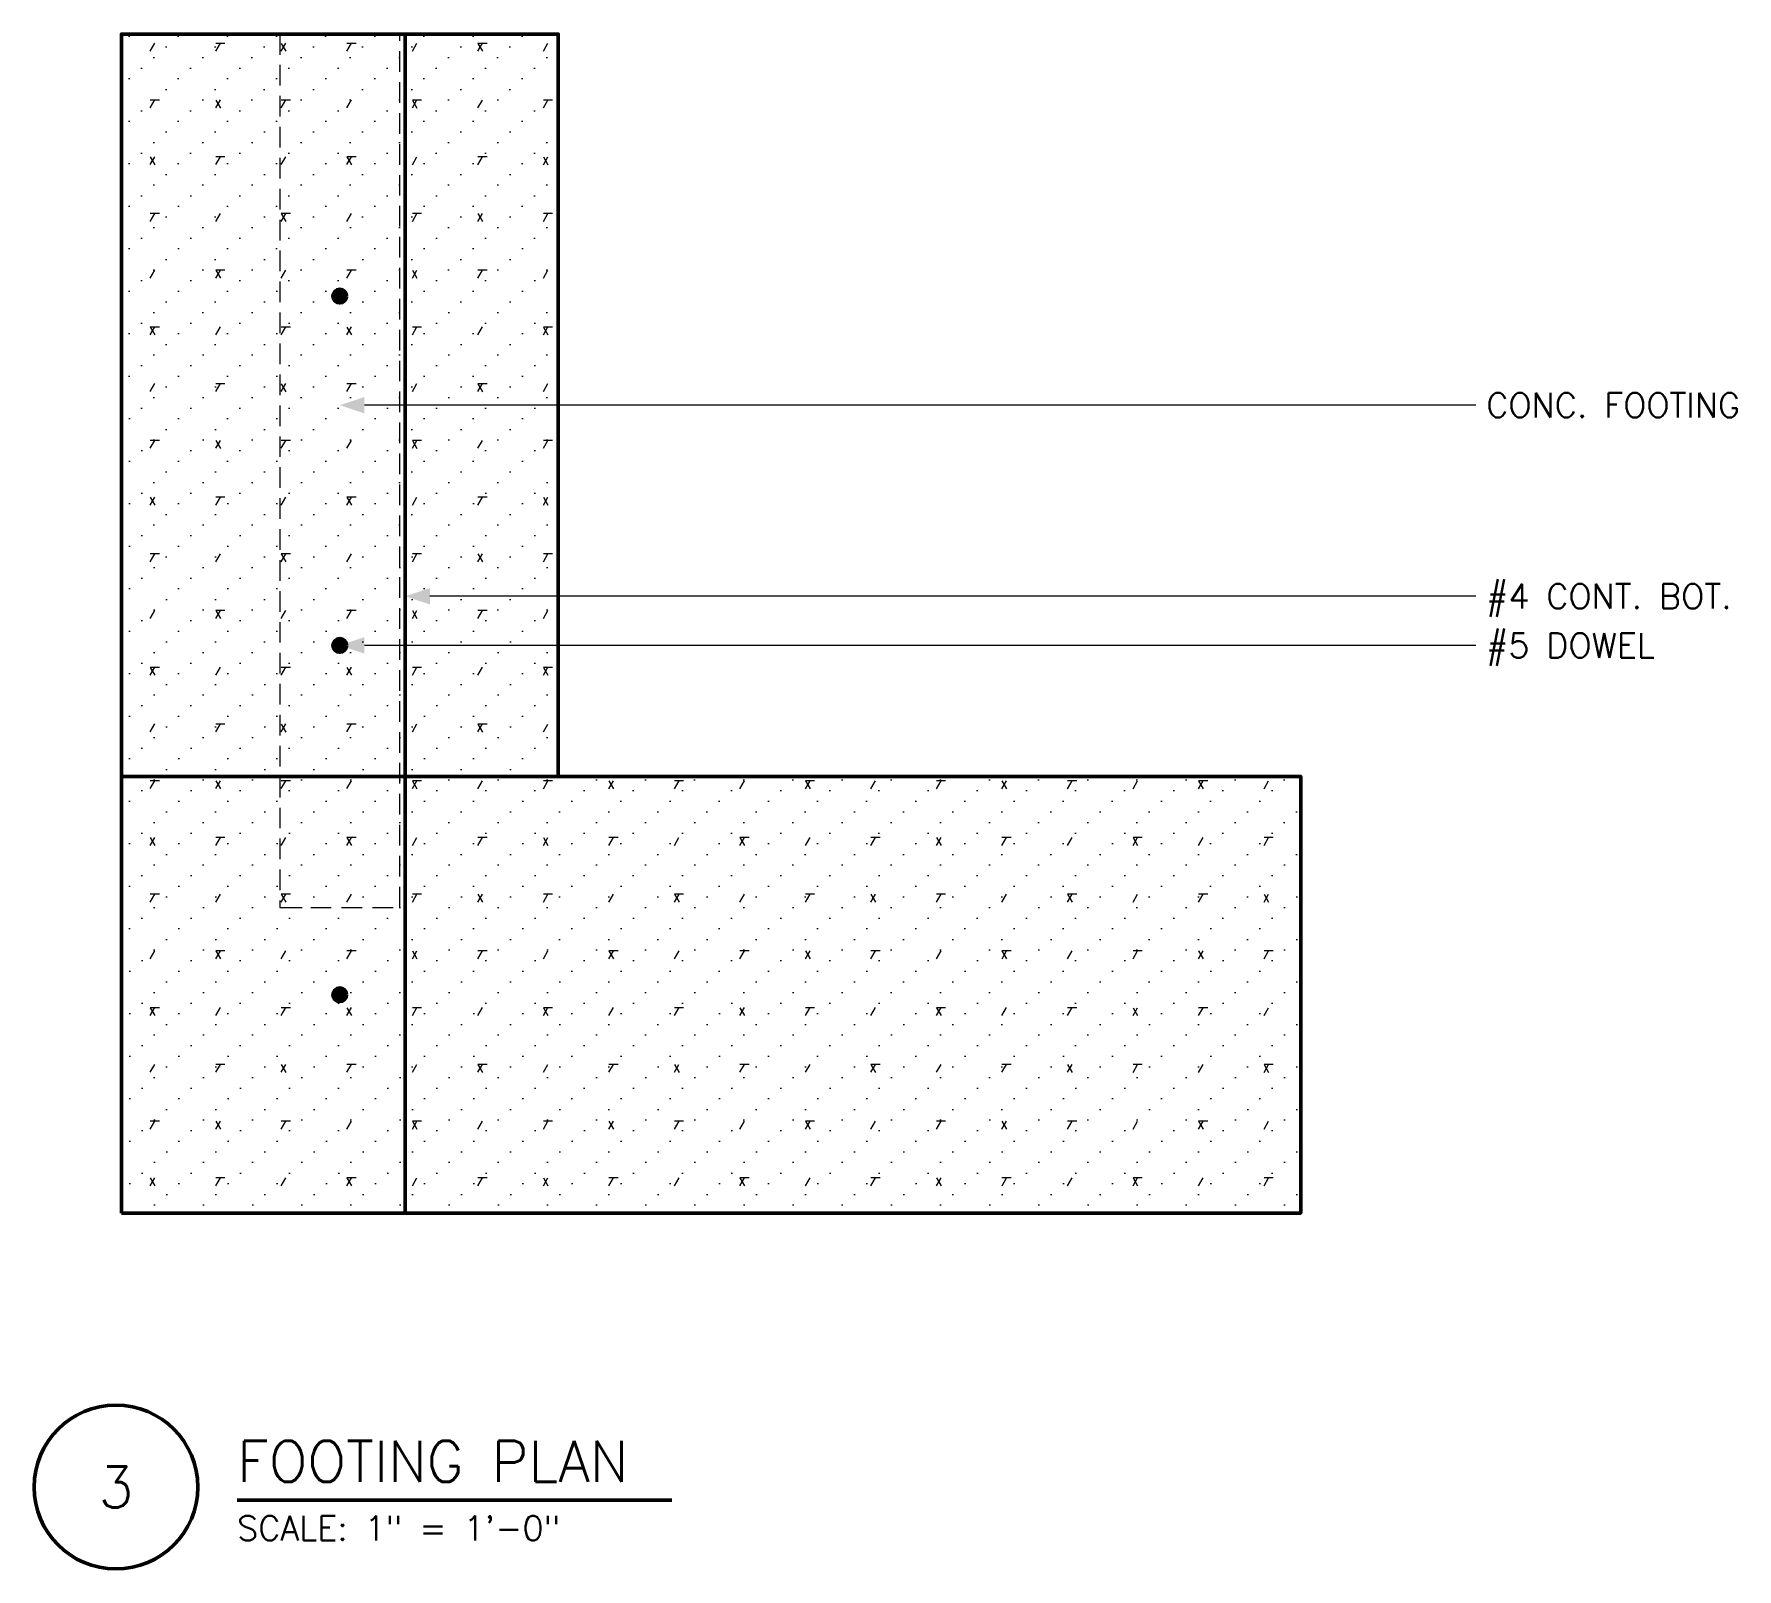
# Model space of a CAD drawing. Header units: inches. Extents: x -10 to 68, y -30.3 to 40.
import ezdxf
from ezdxf.enums import TextEntityAlignment as Align

# ---------------------------------------------------------------- set-up
doc = ezdxf.new("R2010")
doc.units = ezdxf.units.IN
doc.header["$MEASUREMENT"] = 0
doc.linetypes.add('DASHED', pattern=[1.417323, 0.944882, -0.472441])
for name, color, linetype, lineweight in [('S-ANNO-NOTE', 7, 'CONTINUOUS', 18), ('S-ANNO-TTLB', 7, 'CONTINUOUS', 50), ('S-DETL-CUT', 7, 'CONTINUOUS', 50), ('S-DETL-HIDN', 7, 'DASHED', 18), ('S-DETL-PATT', 7, 'CONTINUOUS', 9), ('S-DETL-REBR', 7, 'CONTINUOUS', 50)]:
    doc.layers.add(name, color=color, linetype=linetype, lineweight=lineweight)
doc.styles.add('KERF', font='romans.shx')
pattern_1 = [(0, (0, 0), (1.1244, 0.9732), [0, -2.25]), (0, (0.564, 0.48), (1.1244, 0.9732), [0, -2.25]), (60, (1.32, 0.24), (3, 2.598), [0.42, -5.58]), (180, (1.74, 0.6), (3, 2.598), [0.42, -5.58]), (300, (1.32, 0.6), (3, 2.598), [0.42, -5.58])]

msp = doc.modelspace()

# ---------------------------------------------------------------- hatches: boundary and pattern name
at = {"layer": 'S-ANNO-NOTE', "lineweight": 50}
for points in [[(4, 23), (5.125, 22.625), (5.125, 23.375)], [(7, 14.25), (8.125, 13.875), (8.125, 14.625)], [(4, 12), (5.125, 11.625), (5.125, 12.375)]]:
    msp.add_hatch(color=256, dxfattribs=at).paths.add_polyline_path(points)
at = {"layer": 'S-DETL-PATT', "lineweight": 9}
h = msp.add_hatch(dxfattribs=at)
h.set_pattern_fill('KERF-CONC', color=256, style=0)
h.set_pattern_definition(pattern_1)
h.paths.add_polyline_path([(-6, 6), (14, 6), (14, 40), (-6, 40)])
h.paths.add_polyline_path([(4.293654, 12.106881), (4.3125, 12), (4.293654, 11.893119), (4.239389, 11.799129), (4.15625, 11.729367), (4.054265, 11.692248), (3.945735, 11.692248), (3.84375, 11.729367), (3.760611, 11.799129), (3.706346, 11.893119), (3.6875, 12), (3.706346, 12.106881), (3.760611, 12.200871), (3.84375, 12.270633), (3.945735, 12.307752), (4.054265, 12.307752), (4.15625, 12.270633), (4.239389, 12.200871)], flags=0)
h.paths.add_polyline_path([(4.293654, 28.106881), (4.3125, 28), (4.293654, 27.893119), (4.239389, 27.799129), (4.15625, 27.729367), (4.054265, 27.692248), (3.945735, 27.692248), (3.84375, 27.729367), (3.760611, 27.799129), (3.706346, 27.893119), (3.6875, 28), (3.706346, 28.106881), (3.760611, 28.200871), (3.84375, 28.270633), (3.945735, 28.307752), (4.054265, 28.307752), (4.15625, 28.270633), (4.239389, 28.200871)], flags=0)
h = msp.add_hatch(dxfattribs=at)
h.set_pattern_fill('KERF-CONC', color=256, style=0)
h.set_pattern_definition(pattern_1)
h.paths.add_polyline_path([(-6, -14), (48, -14), (48, 6), (-6, 6)])
h.paths.add_polyline_path([(4.293654, -3.893119), (4.3125, -4), (4.293654, -4.106881), (4.239389, -4.200871), (4.15625, -4.270633), (4.054265, -4.307752), (3.945735, -4.307752), (3.84375, -4.270633), (3.760611, -4.200871), (3.706346, -4.106881), (3.6875, -4), (3.706346, -3.893119), (3.760611, -3.799129), (3.84375, -3.729367), (3.945735, -3.692248), (4.054265, -3.692248), (4.15625, -3.729367), (4.239389, -3.799129)], flags=0)
at = {"layer": 'S-DETL-REBR', "lineweight": 50}
for points in [[(4.3125, 28, 1), (3.6875, 28, 1)], [(4.3125, 12, 1), (3.6875, 12, 1)], [(4.3125, -4, 1), (3.6875, -4, 1)]]:
    msp.add_hatch(color=256, dxfattribs=at).paths.add_polyline_path(points)

# ---------------------------------------------------------------- linework, layer by layer
at = {"layer": 'S-ANNO-NOTE', "lineweight": 18}
for points in [[(56.02, 23), (54.52, 23), (5.125, 23)], [(56.02, 14.25), (54.52, 14.25), (8.125, 14.25)], [(56.02, 12), (54.52, 12), (5.125, 12)]]:
    msp.add_lwpolyline(points, dxfattribs=at)
at = {"layer": 'S-ANNO-TTLB', "lineweight": 50}
msp.add_lwpolyline([(-10, -26.55, 1), (-2.5, -26.55, 1)], format="xyb", close=True, dxfattribs=at)
msp.add_lwpolyline([(-0.7, -27.15), (19.210714, -27.15)], dxfattribs=at)
at = {"layer": 'S-DETL-CUT', "lineweight": 50}
msp.add_lwpolyline([(14, 6), (14, 40), (-6, 40), (-6, 6)], dxfattribs=at)
msp.add_lwpolyline([(-6, -14), (48, -14), (48, 6), (-6, 6)], close=True, dxfattribs=at)
at = {"layer": 'S-DETL-HIDN', "linetype": 'DASHED', "lineweight": 18}
msp.add_lwpolyline([(1.25, 0), (6.75, 0), (6.75, 40), (1.25, 40)], close=True, dxfattribs=at)
at = {"layer": 'S-DETL-REBR', "lineweight": 50}
msp.add_lwpolyline([(7, 40), (7, -14)], dxfattribs=at)
for points in [[(4.3125, 28, 1), (3.6875, 28, 1)], [(4.3125, 12, 1), (3.6875, 12, 1)], [(4.3125, -4, 1), (3.6875, -4, 1)]]:
    msp.add_lwpolyline(points, format="xyb", close=True, dxfattribs=at)

# ---------------------------------------------------------------- texts
at = {"layer": 'S-ANNO-NOTE', "lineweight": 18, "style": 'KERF'}
for s, p in [('CONC. FOOTING', (56.5, 22.4375)), ('#4 CONT. BOT.', (56.5, 13.6875)), ('#5 DOWEL', (56.5, 11.4375))]:
    msp.add_text(s, height=1.125, dxfattribs=at).set_placement(p)
at = {"layer": 'S-ANNO-TTLB', "lineweight": 50, "style": 'KERF'}
msp.add_text('FOOTING PLAN', height=1.875, dxfattribs=at).set_placement((-0.7, -26.31))
msp.add_text('3', height=1.875, dxfattribs=at).set_placement((-6.25, -26.55), align=Align.MIDDLE_CENTER)
at = {"layer": 'S-ANNO-TTLB', "lineweight": 18, "style": 'KERF'}
msp.add_text('SCALE: 1" = 1\'-0"', height=1.125, dxfattribs=at).set_placement((-0.7, -28.995))

doc.saveas('drawing.dxf')
